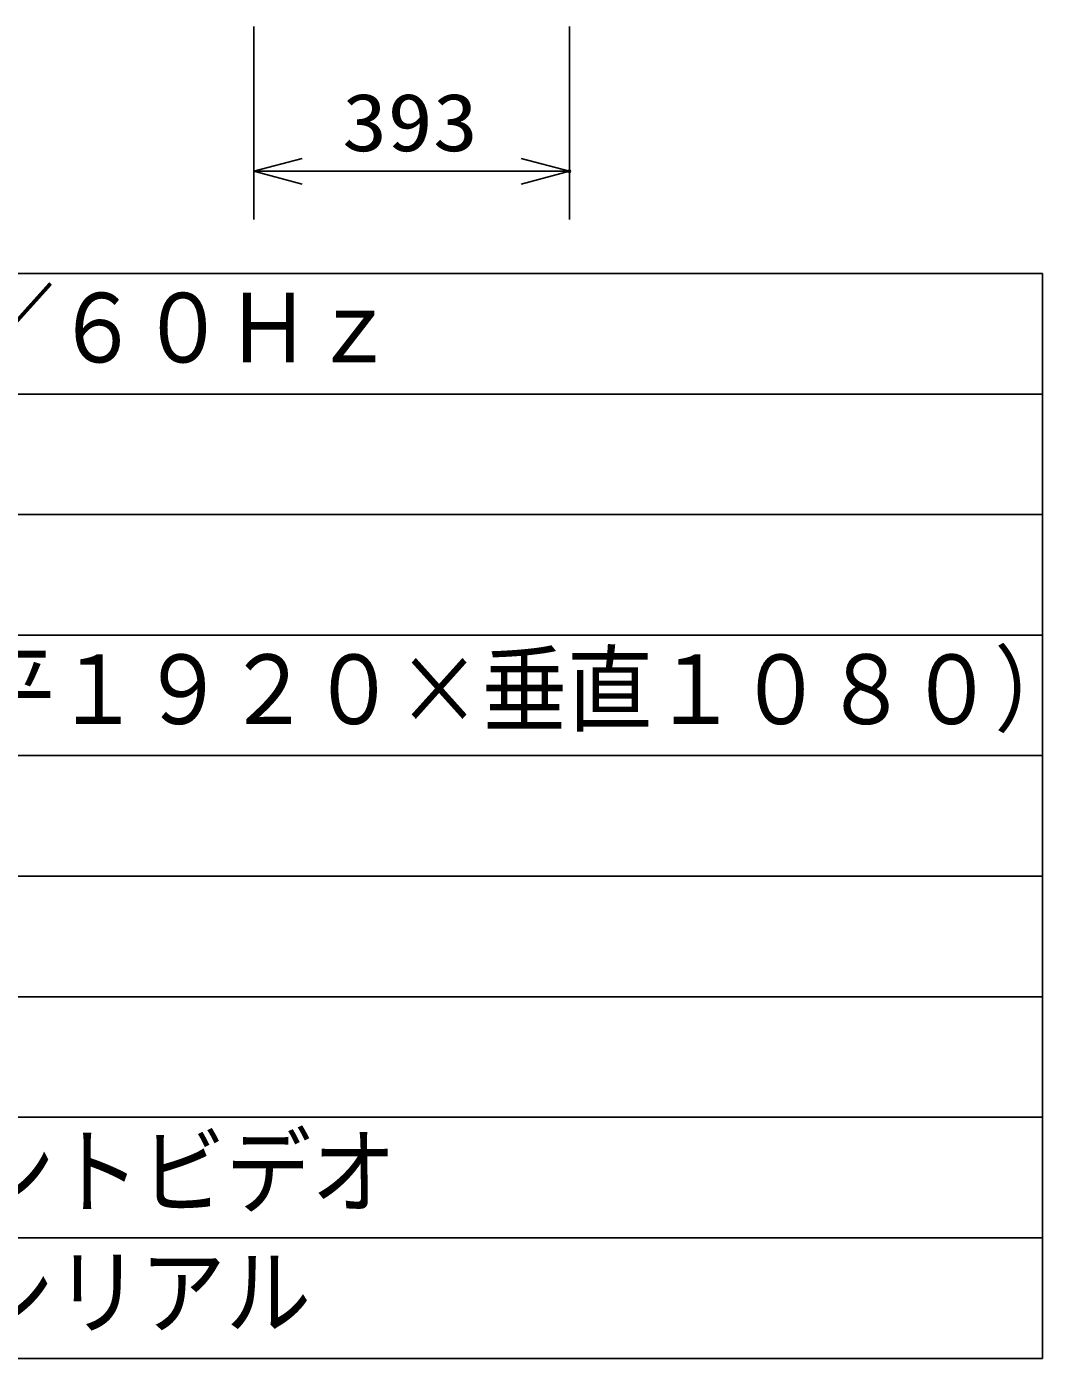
# Model space of a CAD drawing. Units: millimetres, scale not verified. Extents: x -63 to 64, y -57 to 57.
# Drawn here: x 20 to 62.2, y -56.5 to -1.3 of the extents above; entities that cross this region are included whole.
import ezdxf
from ezdxf.enums import TextEntityAlignment as Align

# ---------------------------------------------------------------- set-up
doc = ezdxf.new("R2010")
doc.units = ezdxf.units.MM
doc.header["$LTSCALE"] = 0.190236
doc.header["$PDMODE"] = 32
doc.header["$PDSIZE"] = 0.0951
doc.layers.add('0-2_MOJI1', color=3, linetype='Continuous')
doc.layers.add('0-3_WAKU', color=7, linetype='Continuous')
doc.styles.add('ＭＳ ゴシック', font='')
doc.styles.get('ＭＳ ゴシック').set_extended_font_data('MS Gothic')

# ---------------------------------------------------------------- blocks, each defined once
blk = doc.blocks.new('_OPEN30')
at = {"layer": '0-2_MOJI1', "color": 7}
blk.add_line((0, 0), (-1, 0), dxfattribs=at)
blk.add_lwpolyline([(-1, 0.26795), (0, 0), (-1, -0.26795)], dxfattribs=at)

msp = doc.modelspace()

# ---------------------------------------------------------------- linework, layer by layer
at = {"layer": '0-2_MOJI1'}
for p, q in [((29.477, -1.2618), (29.477, -9.2618)), ((42.5672, -1.2618), (42.5672, -9.2618)), ((31.477, -7.2618), (40.5672, -7.2618))]:
    msp.add_line(p, q, dxfattribs=at)
at = {"layer": '0-3_WAKU', "color": 4}
for p, q in [((-62.8121, -11.5), (62.1881, -11.5)), ((62.1881, -11.5), (62.1881, -56.5001)), ((62.1881, -56.5001), (-62.8121, -56.5001))]:
    msp.add_line(p, q, dxfattribs=at)
at = {"layer": '0-3_WAKU', "color": 1}
for p, q in [((-62.8121, -16.5), (62.1881, -16.5)), ((-62.8121, -21.5), (62.1881, -21.5)), ((-62.8121, -26.5), (62.1881, -26.5)), ((-62.8121, -31.5001), (62.1881, -31.5001)), ((-62.8121, -36.5001), (62.1881, -36.5001)), ((-62.8121, -41.5001), (62.1881, -41.5001)), ((-62.8121, -46.5001), (62.1881, -46.5001)), ((-62.8121, -51.5001), (62.1881, -51.5001))]:
    msp.add_line(p, q, dxfattribs=at)
at = {"layer": '0-3_WAKU'}
msp.add_point((42.5672, -7.2618), dxfattribs=at)

# ---------------------------------------------------------------- block references
at = {"layer": '0-2_MOJI1', "xscale": 2, "yscale": 2, "rotation": 180}
msp.add_blockref('_OPEN30', (29.477, -7.2618), dxfattribs=at)
at = {"layer": '0-2_MOJI1', "xscale": 2, "yscale": 2}
msp.add_blockref('_OPEN30', (42.5672, -7.2618), dxfattribs=at)

# ---------------------------------------------------------------- texts
at = {"layer": '0-2_MOJI1', "style": 'ＭＳ ゴシック', "width": 1.15}
msp.add_text('393', height=2.406, dxfattribs=at).set_placement((33.1349, -7.1523), align=Align.BOTTOM_LEFT)
at = {"layer": '0-2_MOJI1', "color": 2, "style": 'ＭＳ ゴシック', "width": 0.9}
for s, p in [('ＡＣ１００Ｖ\u3000５０Ｈｚ／６０Ｈｚ', (-21.312, -16.0551)), ('２０７３６００画素（水平１９２０×垂直１０８０）', (-21.312, -31.0552)), ('ＤＶＩ－Ｄ／コンポーネントビデオ', (-21.312, -51.0552)), ('ＰＣ／外部スピーカー／シリアル', (-21.312, -56.0552))]:
    msp.add_text(s, height=2.887, dxfattribs=at).set_placement(p, align=Align.BOTTOM_LEFT)

doc.saveas('drawing.dxf')
